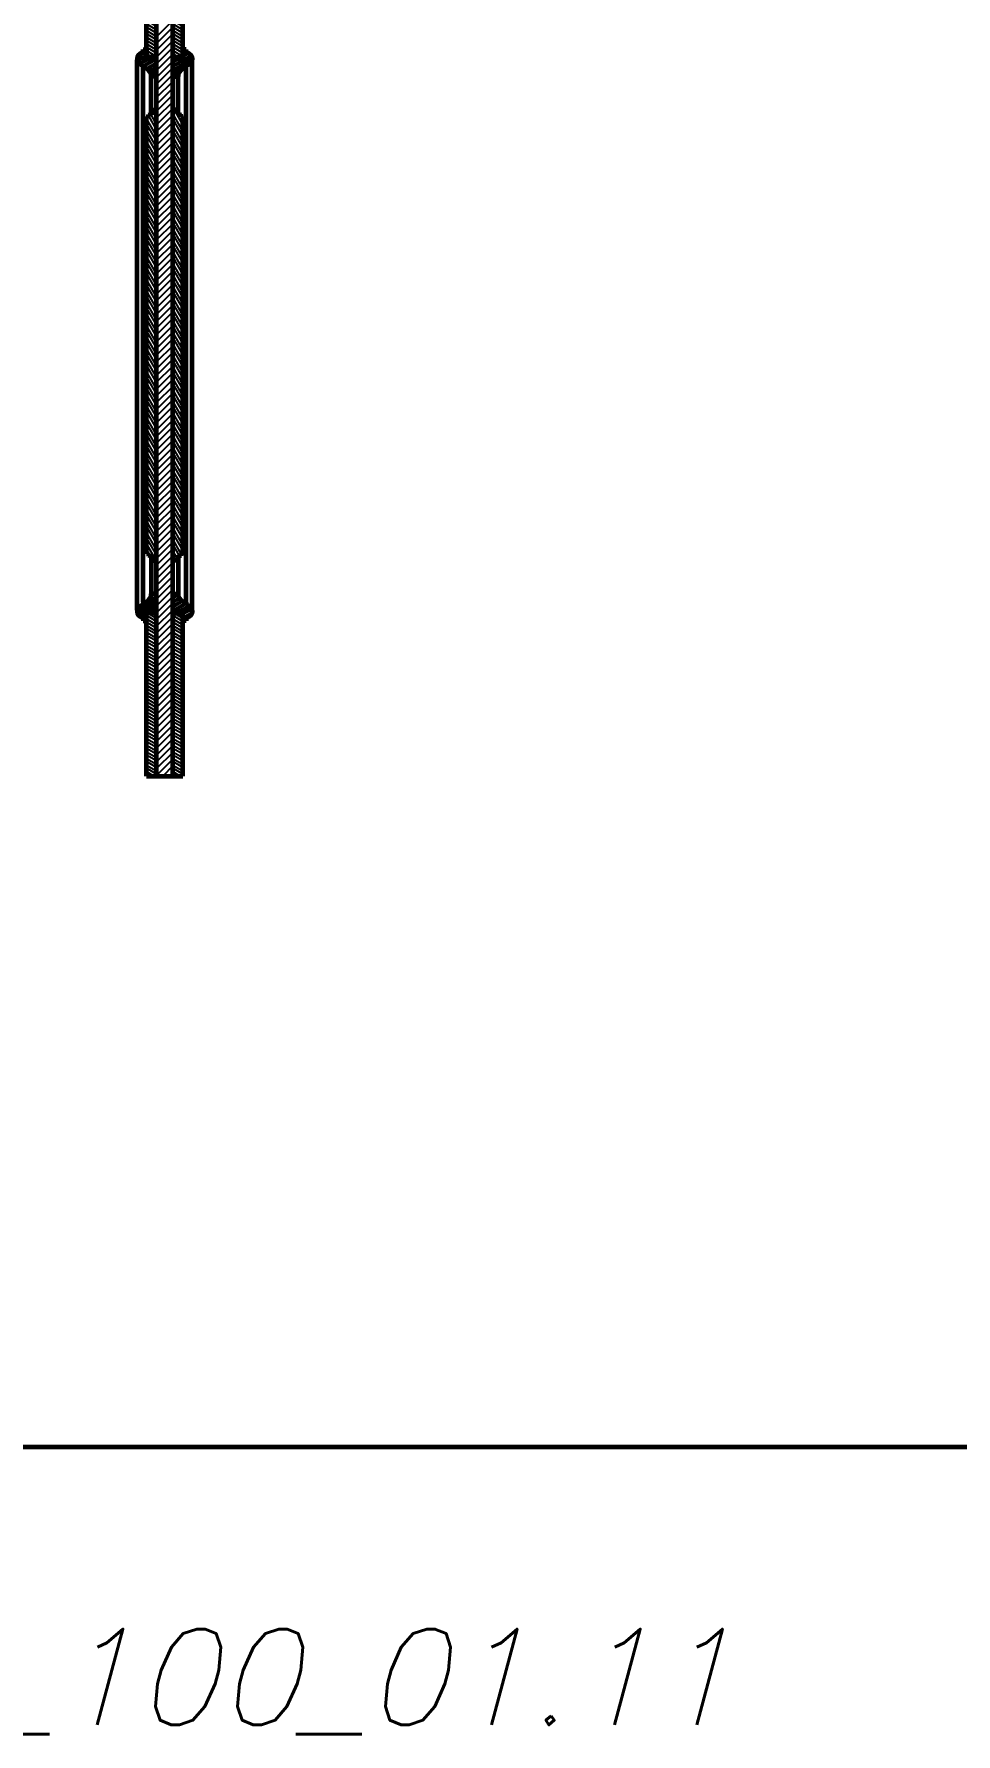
# Model space of a CAD drawing. Header units: inches. Extents: x -4554 to 14101, y -13650 to 2449.
# Drawn here: x 933 to 1895, y -1000 to 774 of the extents above; entities that cross this region are included whole.
import ezdxf

# ---------------------------------------------------------------- set-up
doc = ezdxf.new("R2010")
doc.units = ezdxf.units.IN
doc.layers.add('Слой1', color=7, linetype='Continuous')
doc.styles.get("Standard").update_dxf_attribs({"font": 'txt.shx', "oblique": 15, "height": 5})

# ---------------------------------------------------------------- blocks, each defined once
blk = doc.blocks.new('*B573')
at = {"layer": 'Слой1', "linetype": 'Continuous'}
for p, q in [((1040.2, 747.2), (1050, 752.8)), ((1050, 755.1), (1040.3, 749.5)), ((1050, 750.5), (1040.9, 745.2)), ((1042.1, 743.6), (1050, 748.2)), ((1042.2, 752.9), (1044.6, 754.3)), ((1053.7, 748), (1044, 742.4)), ((1047, 758), (1046.5, 757.7)), ((1046.5, 755.4), (1050, 757.4)), ((1046.5, 741.5), (1057.7, 748)), ((1060.5, 747.3), (1046.5, 739.2)), ((1048.7, 738.2), (1060.5, 745)), ((1060.5, 742.7), (1051, 737.2)), ((1052.7, 735.9), (1060.5, 740.4)), ((1060.5, 738.1), (1053.9, 734.2)), ((1054.7, 732.4), (1060.5, 735.8)), ((1060.5, 733.5), (1055, 730.3)), ((1058.5, 730), (1060.5, 731.2))]:
    blk.add_line(p, q, dxfattribs=at)
blk = doc.blocks.new('*B574')
at = {"layer": 'Слой1', "linetype": 'Continuous'}
for p, q in [((1060.5, 851.3), (1050, 857.4)), ((1050, 853.9), (1060.5, 847.9)), ((1051.5, 860), (1060.5, 854.8)), ((1060.5, 858.3), (1057.5, 860)), ((1060.5, 844.4), (1050, 850.5)), ((1050, 847), (1060.5, 840.9)), ((1060.5, 837.5), (1050, 843.5)), ((1050, 840.1), (1060.5, 834)), ((1060.5, 830.6), (1050, 836.6)), ((1050, 833.2), (1060.5, 827.1)), ((1060.5, 823.6), (1050, 829.7)), ((1050, 826.2), (1060.5, 820.2)), ((1060.5, 816.7), (1050, 822.8)), ((1050, 819.3), (1060.5, 813.2)), ((1060.5, 809.8), (1050, 815.8)), ((1050, 812.4), (1060.5, 806.3)), ((1060.5, 802.8), (1050, 808.9)), ((1050, 805.4), (1060.5, 799.4)), ((1060.5, 795.9), (1050, 802)), ((1050, 798.5), (1060.5, 792.5)), ((1060.5, 789), (1050, 795)), ((1050, 791.6), (1060.5, 785.5)), ((1060.5, 782.1), (1050, 788.1)), ((1050, 784.7), (1060.5, 778.6)), ((1060.5, 775.1), (1050, 781.2)), ((1050, 777.7), (1060.5, 771.7)), ((1060.5, 768.2), (1050, 774.3)), ((1050, 770.8), (1060.5, 764.7)), ((1060.5, 761.3), (1050, 767.3)), ((1050, 763.9), (1060.5, 757.8)), ((1060.5, 754.3), (1050, 760.4)), ((1050, 756.9), (1060.5, 750.9)), ((1056, 750), (1050, 753.5)), ((1050, 750), (1050, 750))]:
    blk.add_line(p, q, dxfattribs=at)
blk = doc.blocks.new('*B575')
at = {"layer": 'Слой1', "linetype": 'Continuous'}
for p, q in [((1060.5, 161.3), (1050, 167.4)), ((1050, 163.9), (1060.5, 157.9)), ((1060.5, 154.4), (1050, 160.5)), ((1051.5, 170), (1060.5, 164.8)), ((1060.5, 168.3), (1057.5, 170)), ((1050, 157), (1060.5, 150.9)), ((1060.5, 147.5), (1050, 153.5)), ((1050, 150.1), (1060.5, 144)), ((1060.5, 140.6), (1050, 146.6)), ((1050, 143.2), (1060.5, 137.1)), ((1060.5, 133.6), (1050, 139.7)), ((1050, 136.2), (1060.5, 130.2)), ((1060.5, 126.7), (1050, 132.8)), ((1050, 129.3), (1060.5, 123.2)), ((1060.5, 119.8), (1050, 125.8)), ((1050, 122.4), (1060.5, 116.3)), ((1060.5, 112.8), (1050, 118.9)), ((1050, 115.4), (1060.5, 109.4)), ((1060.5, 105.9), (1050, 112)), ((1050, 108.5), (1060.5, 102.5)), ((1060.5, 99), (1050, 105)), ((1050, 101.6), (1060.5, 95.5)), ((1060.5, 92.1), (1050, 98.1)), ((1050, 94.7), (1060.5, 88.6)), ((1060.5, 85.1), (1050, 91.2)), ((1050, 87.7), (1060.5, 81.7)), ((1060.5, 78.2), (1050, 84.3)), ((1050, 80.8), (1060.5, 74.7)), ((1060.5, 71.3), (1050, 77.3)), ((1050, 73.9), (1060.5, 67.8)), ((1060.5, 64.3), (1050, 70.4)), ((1050, 66.9), (1060.5, 60.9)), ((1060.5, 57.4), (1050, 63.5)), ((1050, 60), (1060.5, 54)), ((1060.5, 50.5), (1050, 56.6)), ((1050, 53.1), (1060.5, 47)), ((1060.5, 43.6), (1050, 49.6)), ((1050, 46.2), (1060.5, 40.1)), ((1060.5, 36.6), (1050, 42.7)), ((1050, 39.2), (1060.5, 33.2)), ((1060.5, 29.7), (1050, 35.8)), ((1050, 32.3), (1060.5, 26.2)), ((1060.5, 22.8), (1050, 28.8)), ((1050, 25.4), (1060.5, 19.3)), ((1060.5, 15.8), (1050, 21.9)), ((1050, 18.4), (1060.5, 12.4)), ((1060.5, 8.9), (1050, 15)), ((1050, 11.5), (1060.5, 5.5)), ((1060.5, 2), (1050, 8.1)), ((1050, 4.6), (1057.9, 0)), ((1051.9, 0), (1050, 1.1))]:
    blk.add_line(p, q, dxfattribs=at)
blk = doc.blocks.new('*B576')
at = {"layer": 'Слой1', "linetype": 'Continuous'}
for p, q in [((1056.5, 692.9), (1060.5, 686)), ((1060.5, 692), (1058.8, 695)), ((1060.5, 668), (1050, 686.2)), ((1050, 680.2), (1060.5, 662)), ((1060.5, 656), (1050, 674.2)), ((1052, 688.7), (1060.5, 674)), ((1060.5, 680), (1054.4, 690.6)), ((1050, 668.2), (1060.5, 650)), ((1060.5, 644), (1050, 662.2)), ((1050, 656.2), (1060.5, 638)), ((1060.5, 632), (1050, 650.2)), ((1050, 644.2), (1060.5, 626)), ((1060.5, 620), (1050, 638.2)), ((1050, 632.2), (1060.5, 614)), ((1060.5, 608), (1050, 626.2)), ((1050, 620.2), (1060.5, 602)), ((1060.5, 596), (1050, 614.2)), ((1050, 608.2), (1060.5, 590)), ((1060.5, 584), (1050, 602.2)), ((1050, 596.2), (1060.5, 578)), ((1060.5, 572), (1050, 590.2)), ((1050, 584.2), (1060.5, 566)), ((1060.5, 560), (1050, 578.2)), ((1050, 572.2), (1060.5, 554)), ((1060.5, 548), (1050, 566.2)), ((1050, 560.2), (1060.5, 542)), ((1060.5, 536), (1050, 554.2)), ((1050, 548.2), (1060.5, 530)), ((1060.5, 524), (1050, 542.2)), ((1050, 536.2), (1060.5, 518)), ((1060.5, 512), (1050, 530.2)), ((1050, 524.2), (1060.5, 506)), ((1060.5, 500), (1050, 518.2)), ((1050, 512.2), (1060.5, 494)), ((1060.5, 488), (1050, 506.2)), ((1050, 500.2), (1060.5, 482)), ((1060.5, 476), (1050, 494.2)), ((1050, 488.2), (1060.5, 470)), ((1060.5, 464), (1050, 482.2)), ((1050, 476.2), (1060.5, 458)), ((1060.5, 452), (1050, 470.2)), ((1050, 464.2), (1060.5, 446)), ((1060.5, 440), (1050, 458.2)), ((1050, 452.2), (1060.5, 434)), ((1060.5, 428), (1050, 446.2)), ((1050, 440.2), (1060.5, 422)), ((1060.5, 416), (1050, 434.2)), ((1050, 428.2), (1060.5, 410)), ((1060.5, 404), (1050, 422.2)), ((1050, 416.2), (1060.5, 398)), ((1060.5, 392), (1050, 410.2)), ((1050, 404.2), (1060.5, 386)), ((1060.5, 380), (1050, 398.2)), ((1050, 392.2), (1060.5, 374)), ((1060.5, 368), (1050, 386.2)), ((1050, 380.2), (1060.5, 362)), ((1060.5, 356), (1050, 374.2)), ((1050, 368.2), (1060.5, 350)), ((1060.5, 344), (1050, 362.2)), ((1050, 356.2), (1060.5, 338)), ((1060.5, 332), (1050, 350.2)), ((1050, 344.2), (1060.5, 326)), ((1060.5, 320), (1050, 338.2)), ((1050, 332.2), (1060.5, 314)), ((1060.5, 308), (1050, 326.2)), ((1050, 320.2), (1060.5, 302)), ((1060.5, 296), (1050, 314.2)), ((1050, 308.2), (1060.5, 290)), ((1060.5, 284), (1050, 302.2)), ((1050, 296.2), (1060.5, 278)), ((1060.5, 272), (1050, 290.2)), ((1050, 284.2), (1060.5, 266)), ((1060.5, 260), (1050, 278.2)), ((1050, 272.2), (1060.5, 254)), ((1060.5, 248), (1050, 266.2)), ((1050, 260.2), (1060.5, 242)), ((1060.5, 236), (1050, 254.2)), ((1050, 248.2), (1060.5, 230)), ((1059.9, 225), (1050, 242.2)), ((1050, 236.2), (1053.7, 229.7))]:
    blk.add_line(p, q, dxfattribs=at)
blk = doc.blocks.new('*B577')
at = {"layer": 'Слой1', "linetype": 'Continuous'}
for p, q in [((1040.2, 171.3), (1060.5, 183.1)), ((1060.5, 185.4), (1040.5, 173.8)), ((1060.5, 180.8), (1040.6, 169.3)), ((1041.7, 167.6), (1060.5, 178.5)), ((1046.5, 179.6), (1060.5, 187.7)), ((1060.1, 190), (1054.3, 186.7)), ((1055, 189.4), (1056.1, 190)), ((1050, 170.1), (1043.3, 166.2)), ((1045.9, 165.4), (1050, 167.8)), ((1050, 165.5), (1046.5, 163.4)), ((1048, 162), (1050, 163.2)), ((1060.5, 176.1), (1053.3, 172)), ((1057.3, 172), (1060.5, 173.8))]:
    blk.add_line(p, q, dxfattribs=at)
blk = doc.blocks.new('*B581')
at = {"layer": 'Слой1', "linetype": 'Continuous'}
for p, q in [((1077.5, 741.8), (1096.1, 752.6)), ((1097.3, 750.9), (1077.5, 739.5)), ((1077.5, 737.2), (1097.8, 748.9)), ((1084.2, 748), (1077.5, 744.1)), ((1077.5, 746.5), (1080.2, 748)), ((1097.6, 746.5), (1077.5, 734.9)), ((1088, 757.1), (1089.5, 758)), ((1091.5, 756.8), (1088, 754.8)), ((1088, 752.5), (1091.6, 754.6)), ((1094.4, 753.9), (1088, 750.2)), ((1077.5, 732.6), (1091.5, 740.7)), ((1084, 734.1), (1077.5, 730.3)), ((1081, 730), (1083.1, 731.2))]:
    blk.add_line(p, q, dxfattribs=at)
blk = doc.blocks.new('*B582')
at = {"layer": 'Слой1', "linetype": 'Continuous'}
for p, q in [((1088, 851.3), (1077.5, 857.4)), ((1077.5, 853.9), (1088, 847.9)), ((1079, 860), (1088, 854.8)), ((1088, 858.3), (1085, 860)), ((1088, 844.4), (1077.5, 850.5)), ((1077.5, 847), (1088, 840.9)), ((1088, 837.5), (1077.5, 843.5)), ((1077.5, 840.1), (1088, 834)), ((1088, 830.6), (1077.5, 836.6)), ((1077.5, 833.2), (1088, 827.1)), ((1088, 823.6), (1077.5, 829.7)), ((1077.5, 826.2), (1088, 820.2)), ((1088, 816.7), (1077.5, 822.8)), ((1077.5, 819.3), (1088, 813.2)), ((1088, 809.8), (1077.5, 815.8)), ((1077.5, 812.4), (1088, 806.3)), ((1088, 802.8), (1077.5, 808.9)), ((1077.5, 805.4), (1088, 799.4)), ((1088, 795.9), (1077.5, 802)), ((1077.5, 798.5), (1088, 792.5)), ((1088, 789), (1077.5, 795)), ((1077.5, 791.6), (1088, 785.5)), ((1088, 782.1), (1077.5, 788.1)), ((1077.5, 784.7), (1088, 778.6)), ((1088, 775.1), (1077.5, 781.2)), ((1077.5, 777.7), (1088, 771.7)), ((1088, 768.2), (1077.5, 774.3)), ((1077.5, 770.8), (1088, 764.7)), ((1088, 761.3), (1077.5, 767.3)), ((1077.5, 763.9), (1088, 757.8)), ((1088, 754.3), (1077.5, 760.4)), ((1077.5, 756.9), (1088, 750.9)), ((1083.5, 750), (1077.5, 753.5)), ((1077.5, 750), (1077.5, 750))]:
    blk.add_line(p, q, dxfattribs=at)
blk = doc.blocks.new('*B583')
at = {"layer": 'Слой1', "linetype": 'Continuous'}
for p, q in [((1088, 161.3), (1077.5, 167.4)), ((1077.5, 163.9), (1088, 157.9)), ((1088, 154.4), (1077.5, 160.5)), ((1079, 170), (1088, 164.8)), ((1088, 168.3), (1085, 170)), ((1077.5, 157), (1088, 150.9)), ((1088, 147.5), (1077.5, 153.5)), ((1077.5, 150.1), (1088, 144)), ((1088, 140.6), (1077.5, 146.6)), ((1077.5, 143.2), (1088, 137.1)), ((1088, 133.6), (1077.5, 139.7)), ((1077.5, 136.2), (1088, 130.2)), ((1088, 126.7), (1077.5, 132.8)), ((1077.5, 129.3), (1088, 123.2)), ((1088, 119.8), (1077.5, 125.8)), ((1077.5, 122.4), (1088, 116.3)), ((1088, 112.8), (1077.5, 118.9)), ((1077.5, 115.4), (1088, 109.4)), ((1088, 105.9), (1077.5, 112)), ((1077.5, 108.5), (1088, 102.5)), ((1088, 99), (1077.5, 105)), ((1077.5, 101.6), (1088, 95.5)), ((1088, 92.1), (1077.5, 98.1)), ((1077.5, 94.7), (1088, 88.6)), ((1088, 85.1), (1077.5, 91.2)), ((1077.5, 87.7), (1088, 81.7)), ((1088, 78.2), (1077.5, 84.3)), ((1077.5, 80.8), (1088, 74.7)), ((1088, 71.3), (1077.5, 77.3)), ((1077.5, 73.9), (1088, 67.8)), ((1088, 64.3), (1077.5, 70.4)), ((1077.5, 66.9), (1088, 60.9)), ((1088, 57.4), (1077.5, 63.5)), ((1077.5, 60), (1088, 54)), ((1088, 50.5), (1077.5, 56.6)), ((1077.5, 53.1), (1088, 47)), ((1088, 43.6), (1077.5, 49.6)), ((1077.5, 46.2), (1088, 40.1)), ((1088, 36.6), (1077.5, 42.7)), ((1077.5, 39.2), (1088, 33.2)), ((1088, 29.7), (1077.5, 35.8)), ((1077.5, 32.3), (1088, 26.2)), ((1088, 22.8), (1077.5, 28.8)), ((1077.5, 25.4), (1088, 19.3)), ((1088, 15.8), (1077.5, 21.9)), ((1077.5, 18.4), (1088, 12.4)), ((1088, 8.9), (1077.5, 15)), ((1077.5, 11.5), (1088, 5.5)), ((1088, 2), (1077.5, 8.1)), ((1077.5, 4.6), (1085.4, 0)), ((1079.4, 0), (1077.5, 1.1))]:
    blk.add_line(p, q, dxfattribs=at)
blk = doc.blocks.new('*B584')
at = {"layer": 'Слой1', "linetype": 'Continuous'}
for p, q in [((1078.7, 695), (1088, 679)), ((1088, 673), (1077.5, 691.2)), ((1077.5, 685.2), (1088, 667)), ((1088, 661), (1077.5, 679.2)), ((1086, 688.4), (1085.1, 690.1)), ((1088, 685), (1086.3, 688)), ((1077.5, 673.2), (1088, 655)), ((1088, 649), (1077.5, 667.2)), ((1077.5, 661.2), (1088, 643)), ((1088, 637), (1077.5, 655.2)), ((1077.5, 649.2), (1088, 631)), ((1088, 625), (1077.5, 643.2)), ((1077.5, 637.2), (1088, 619)), ((1088, 613), (1077.5, 631.2)), ((1077.5, 625.2), (1088, 607)), ((1088, 601), (1077.5, 619.2)), ((1077.5, 613.2), (1088, 595)), ((1088, 589), (1077.5, 607.2)), ((1077.5, 601.2), (1088, 583)), ((1088, 577), (1077.5, 595.2)), ((1077.5, 589.2), (1088, 571)), ((1088, 565), (1077.5, 583.2)), ((1077.5, 577.2), (1088, 559)), ((1088, 553), (1077.5, 571.2)), ((1077.5, 565.2), (1088, 547)), ((1088, 541), (1077.5, 559.2)), ((1077.5, 553.2), (1088, 535)), ((1088, 529), (1077.5, 547.2)), ((1077.5, 541.2), (1088, 523)), ((1088, 517), (1077.5, 535.2)), ((1077.5, 529.2), (1088, 511)), ((1088, 505), (1077.5, 523.2)), ((1077.5, 517.2), (1088, 499)), ((1088, 493), (1077.5, 511.2)), ((1077.5, 505.2), (1088, 487)), ((1088, 481), (1077.5, 499.2)), ((1077.5, 493.2), (1088, 475)), ((1088, 469), (1077.5, 487.2)), ((1077.5, 481.2), (1088, 463)), ((1088, 457), (1077.5, 475.2)), ((1077.5, 469.2), (1088, 451)), ((1088, 445), (1077.5, 463.2)), ((1077.5, 457.2), (1088, 439)), ((1088, 433), (1077.5, 451.2)), ((1077.5, 445.2), (1088, 427)), ((1088, 421), (1077.5, 439.2)), ((1077.5, 433.2), (1088, 415)), ((1088, 409), (1077.5, 427.2)), ((1077.5, 421.2), (1088, 403)), ((1088, 397), (1077.5, 415.2)), ((1077.5, 409.2), (1088, 391)), ((1088, 385), (1077.5, 403.2)), ((1077.5, 397.2), (1088, 379)), ((1088, 373), (1077.5, 391.2)), ((1077.5, 385.2), (1088, 367)), ((1088, 361), (1077.5, 379.2)), ((1077.5, 373.2), (1088, 355)), ((1088, 349), (1077.5, 367.2)), ((1077.5, 361.2), (1088, 343)), ((1088, 337), (1077.5, 355.2)), ((1077.5, 349.2), (1088, 331)), ((1088, 325), (1077.5, 343.2)), ((1077.5, 337.2), (1088, 319)), ((1088, 313), (1077.5, 331.2)), ((1077.5, 325.2), (1088, 307)), ((1088, 301), (1077.5, 319.2)), ((1077.5, 313.2), (1088, 295)), ((1088, 289), (1077.5, 307.2)), ((1077.5, 301.2), (1088, 283)), ((1088, 277), (1077.5, 295.2)), ((1077.5, 289.2), (1088, 271)), ((1088, 265), (1077.5, 283.2)), ((1077.5, 277.2), (1088, 259)), ((1088, 253), (1077.5, 271.2)), ((1077.5, 265.2), (1088, 247)), ((1088, 241), (1077.5, 259.2)), ((1077.5, 253.2), (1088, 235)), ((1086.2, 232), (1077.5, 247.2)), ((1077.5, 241.2), (1084.1, 229.7)), ((1081.8, 227.7), (1077.5, 235.2)), ((1077.5, 229.2), (1079.9, 225))]:
    blk.add_line(p, q, dxfattribs=at)
blk = doc.blocks.new('*B585')
at = {"layer": 'Слой1', "linetype": 'Continuous'}
for p, q in [((1077.5, 187.4), (1082, 190)), ((1078, 190), (1077.5, 189.7)), ((1083.2, 188.4), (1077.5, 185.1)), ((1077.5, 182.8), (1083.8, 186.4)), ((1084.8, 184.7), (1077.5, 180.5)), ((1077.5, 178.2), (1086.3, 183.3)), ((1088.3, 182.1), (1077.5, 175.9)), ((1077.5, 173.5), (1091.3, 181.5)), ((1091.5, 179.3), (1078.8, 172)), ((1082.8, 172), (1093.1, 177.9)), ((1095.3, 176.9), (1086.8, 172)), ((1088, 170.4), (1096.7, 175.4)), ((1097.6, 173.6), (1088, 168.1)), ((1088, 165.8), (1097.8, 171.4)), ((1097.1, 168.7), (1088, 163.4)), ((1089.5, 162), (1091.5, 163.2))]:
    blk.add_line(p, q, dxfattribs=at)
blk = doc.blocks.new('*B586')
at = {"layer": 'Слой1', "linetype": 'Continuous'}
for p, q in [((1077.5, 788.4), (1060.5, 771.4)), ((1060.5, 764.4), (1077.5, 781.4)), ((1077.5, 774.3), (1060.5, 757.3)), ((1060.5, 750.2), (1077.5, 767.2)), ((1077.5, 760.1), (1060.5, 743.1)), ((1060.5, 736.1), (1077.5, 753.1)), ((1077.5, 746), (1060.5, 729)), ((1060.5, 721.9), (1077.5, 738.9)), ((1077.5, 731.9), (1060.5, 714.9)), ((1060.5, 707.8), (1077.5, 724.8)), ((1077.5, 717.7), (1060.5, 700.7)), ((1060.5, 693.6), (1077.5, 710.6)), ((1077.5, 703.6), (1060.5, 686.6)), ((1060.5, 679.5), (1077.5, 696.5)), ((1077.5, 689.4), (1060.5, 672.4)), ((1060.5, 665.4), (1077.5, 682.4)), ((1077.5, 675.3), (1060.5, 658.3)), ((1060.5, 651.2), (1077.5, 668.2)), ((1077.5, 661.1), (1060.5, 644.1)), ((1060.5, 637.1), (1077.5, 654.1)), ((1077.5, 647), (1060.5, 630)), ((1060.5, 622.9), (1077.5, 639.9)), ((1077.5, 632.9), (1060.5, 615.9)), ((1060.5, 608.8), (1077.5, 625.8)), ((1077.5, 618.7), (1060.5, 601.7)), ((1060.5, 594.6), (1077.5, 611.6)), ((1077.5, 604.6), (1060.5, 587.6)), ((1060.5, 580.5), (1077.5, 597.5)), ((1077.5, 590.4), (1060.5, 573.4)), ((1060.5, 566.4), (1077.5, 583.4)), ((1077.5, 576.3), (1060.5, 559.3)), ((1060.5, 552.2), (1077.5, 569.2)), ((1077.5, 562.1), (1060.5, 545.1)), ((1060.5, 538.1), (1077.5, 555.1)), ((1077.5, 548), (1060.5, 531)), ((1060.5, 523.9), (1077.5, 540.9)), ((1077.5, 533.9), (1060.5, 516.9)), ((1060.5, 509.8), (1077.5, 526.8)), ((1077.5, 519.7), (1060.5, 502.7)), ((1060.5, 495.7), (1077.5, 512.7)), ((1077.5, 505.6), (1060.5, 488.6)), ((1060.5, 481.5), (1077.5, 498.5)), ((1077.5, 491.4), (1060.5, 474.4)), ((1060.5, 467.4), (1077.5, 484.4)), ((1077.5, 477.3), (1060.5, 460.3)), ((1060.5, 453.2), (1077.5, 470.2)), ((1077.5, 463.2), (1060.5, 446.2)), ((1060.5, 439.1), (1077.5, 456.1)), ((1077.5, 449), (1060.5, 432)), ((1060.5, 424.9), (1077.5, 441.9)), ((1077.5, 434.9), (1060.5, 417.9)), ((1060.5, 410.8), (1077.5, 427.8)), ((1077.5, 420.7), (1060.5, 403.7)), ((1060.5, 396.7), (1077.5, 413.7)), ((1077.5, 406.6), (1060.5, 389.6)), ((1060.5, 382.5), (1077.5, 399.5)), ((1077.5, 392.4), (1060.5, 375.4)), ((1060.5, 368.4), (1077.5, 385.4)), ((1077.5, 378.3), (1060.5, 361.3)), ((1060.5, 354.2), (1077.5, 371.2)), ((1077.5, 364.2), (1060.5, 347.2)), ((1060.5, 340.1), (1077.5, 357.1)), ((1077.5, 350), (1060.5, 333)), ((1060.5, 325.9), (1077.5, 342.9)), ((1077.5, 335.9), (1060.5, 318.9)), ((1060.5, 311.8), (1077.5, 328.8)), ((1077.5, 321.7), (1060.5, 304.7)), ((1060.5, 297.7), (1077.5, 314.7)), ((1077.5, 307.6), (1060.5, 290.6)), ((1060.5, 283.5), (1077.5, 300.5)), ((1077.5, 293.4), (1060.5, 276.4)), ((1060.5, 269.4), (1077.5, 286.4)), ((1077.5, 279.3), (1060.5, 262.3)), ((1060.5, 255.2), (1077.5, 272.2)), ((1077.5, 265.2), (1060.5, 248.2)), ((1060.5, 241.1), (1077.5, 258.1)), ((1077.5, 251), (1060.5, 234)), ((1060.5, 227), (1077.5, 244)), ((1077.5, 236.9), (1060.5, 219.9)), ((1060.5, 212.8), (1077.5, 229.8)), ((1077.5, 222.7), (1060.5, 205.7)), ((1060.5, 198.7), (1077.5, 215.7)), ((1077.5, 208.6), (1060.5, 191.6)), ((1060.5, 184.5), (1077.5, 201.5)), ((1077.5, 194.5), (1060.5, 177.5)), ((1060.5, 170.4), (1077.5, 187.4)), ((1077.5, 180.3), (1060.5, 163.3)), ((1060.5, 156.2), (1077.5, 173.2)), ((1077.5, 166.2), (1060.5, 149.2)), ((1060.5, 142.1), (1077.5, 159.1)), ((1077.5, 152), (1060.5, 135)), ((1060.5, 128), (1077.5, 145)), ((1077.5, 137.9), (1060.5, 120.9)), ((1060.5, 113.8), (1077.5, 130.8)), ((1077.5, 123.7), (1060.5, 106.7)), ((1060.5, 99.7), (1077.5, 116.7)), ((1077.5, 109.6), (1060.5, 92.6)), ((1060.5, 85.5), (1077.5, 102.5)), ((1077.5, 95.5), (1060.5, 78.5)), ((1060.5, 71.4), (1077.5, 88.4)), ((1077.5, 81.3), (1060.5, 64.3)), ((1060.5, 57.2), (1077.5, 74.2)), ((1077.5, 67.2), (1060.5, 50.2)), ((1060.5, 43.1), (1077.5, 60.1)), ((1077.5, 53), (1060.5, 36)), ((1060.5, 29), (1077.5, 46)), ((1077.5, 38.9), (1060.5, 21.9)), ((1060.5, 14.8), (1077.5, 31.8)), ((1077.5, 24.7), (1060.5, 7.7)), ((1060.5, 0.7), (1077.5, 17.7)), ((1077.5, 10.6), (1066.9, 0)), ((1074, 0), (1077.5, 3.5))]:
    blk.add_line(p, q, dxfattribs=at)

msp = doc.modelspace()

# ---------------------------------------------------------------- linework, layer by layer
at = {"layer": 'Слой1', "color": 7, "linetype": 'Continuous', "lineweight": 60}
for p, q in [((1060.5, 0), (1060.5, 2100)), ((1077.5, 0), (1077.5, 2100)), ((1050, 748), (1050, 862)), ((1088, 748), (1088, 862)), ((1040.2, 172.9), (1040.2, 747.1)), ((1046.5, 754.6), (1046.5, 758)), ((1046.5, 758), (1050, 758)), ((1050, 758), (1050, 748)), ((1060.5, 750), (1050, 750)), ((1050, 748), (1060.5, 748)), ((1077.5, 750), (1088, 750)), ((1088, 748), (1077.5, 748)), ((1091.5, 758), (1088, 758)), ((1088, 758), (1088, 748)), ((1091.5, 754.6), (1091.5, 758)), ((1097.8, 172.9), (1097.8, 747.1)), ((1046.5, 738.5), (1046.5, 741.9)), ((1046.5, 181.5), (1046.5, 738.5)), ((1055, 691.1), (1055, 730)), ((1060.5, 730), (1055, 730)), ((1077.5, 730), (1083, 730)), ((1083, 691.1), (1083, 730)), ((1091.5, 738.5), (1091.5, 741.9)), ((1091.5, 181.5), (1091.5, 738.5)), ((1057, 695), (1060.5, 695)), ((1081, 695), (1077.5, 695)), ((1050, 232), (1050, 688)), ((1050, 688), (1052, 688)), ((1052, 688), (1052, 690)), ((1086, 688), (1086, 690)), ((1088, 688), (1086, 688)), ((1088, 232), (1088, 688)), ((1050, 232), (1052, 232)), ((1052, 232), (1052, 230)), ((1088, 232), (1086, 232)), ((1086, 232), (1086, 230)), ((1055, 228.9), (1055, 190)), ((1057, 225), (1060.5, 225)), ((1081, 225), (1077.5, 225)), ((1083, 228.9), (1083, 190)), ((1046.5, 181.5), (1046.5, 178.1)), ((1060.5, 190), (1055, 190)), ((1077.5, 190), (1083, 190)), ((1091.5, 181.5), (1091.5, 178.1)), ((1046.5, 165.4), (1046.5, 162)), ((1046.5, 162), (1050, 162)), ((1050, 0), (1050, 172)), ((1050, 162), (1050, 172)), ((1050, 172), (1060.5, 172)), ((1060.5, 170), (1050, 170)), ((1088, 172), (1077.5, 172)), ((1077.5, 170), (1088, 170)), ((1088, 0), (1088, 172)), ((1088, 162), (1088, 172)), ((1091.5, 162), (1088, 162)), ((1091.5, 165.4), (1091.5, 162)), ((1050, 0), (1088, 0))]:
    msp.add_line(p, q, dxfattribs=at)
at = {"layer": 'Слой1', "linetype": 'Continuous', "lineweight": 60}
msp.add_line((-3250, -700), (7250, -700), dxfattribs=at)
at = {"layer": 'Слой1', "color": 7, "linetype": 'Continuous', "lineweight": 60}
for centre, radius, start, end in [((1046.5, 748.2), 6.35, 90, 270), ((1091.5, 748.2), 6.35, 270, 450), ((1046.5, 730), 8.5, 0, 90), ((1091.5, 730), 8.5, 90, 180), ((1052, 695), 5, 270, 360.2574), ((1086, 695), 5, 179.7426, 270), ((1052, 225), 5, 359.7426, 450), ((1086, 225), 5, 90, 180.2574), ((1046.5, 171.8), 6.35, 90, 270), ((1046.5, 190), 8.5, 270, 360), ((1091.5, 190), 8.5, 180, 270), ((1091.5, 171.8), 6.35, 270, 450)]:
    msp.add_arc(centre, radius, start, end, dxfattribs=at)

# ---------------------------------------------------------------- block references
at = {"layer": 'Слой1'}
for name in ['*B586', '*B574', '*B582', '*B573', '*B581', '*B576', '*B584', '*B577', '*B585', '*B575', '*B583']:
    msp.add_blockref(name, (0, 0), dxfattribs=at)

# ---------------------------------------------------------------- texts
at = {"layer": 'Слой1', "linetype": 'Continuous', "insert": (0, -890), "char_height": 100, "width": 1888.166, "attachment_point": 1, "line_spacing_factor": 0.25}
msp.add_mtext('5000201-00_100_01.11', dxfattribs=at)

doc.saveas('drawing.dxf')
